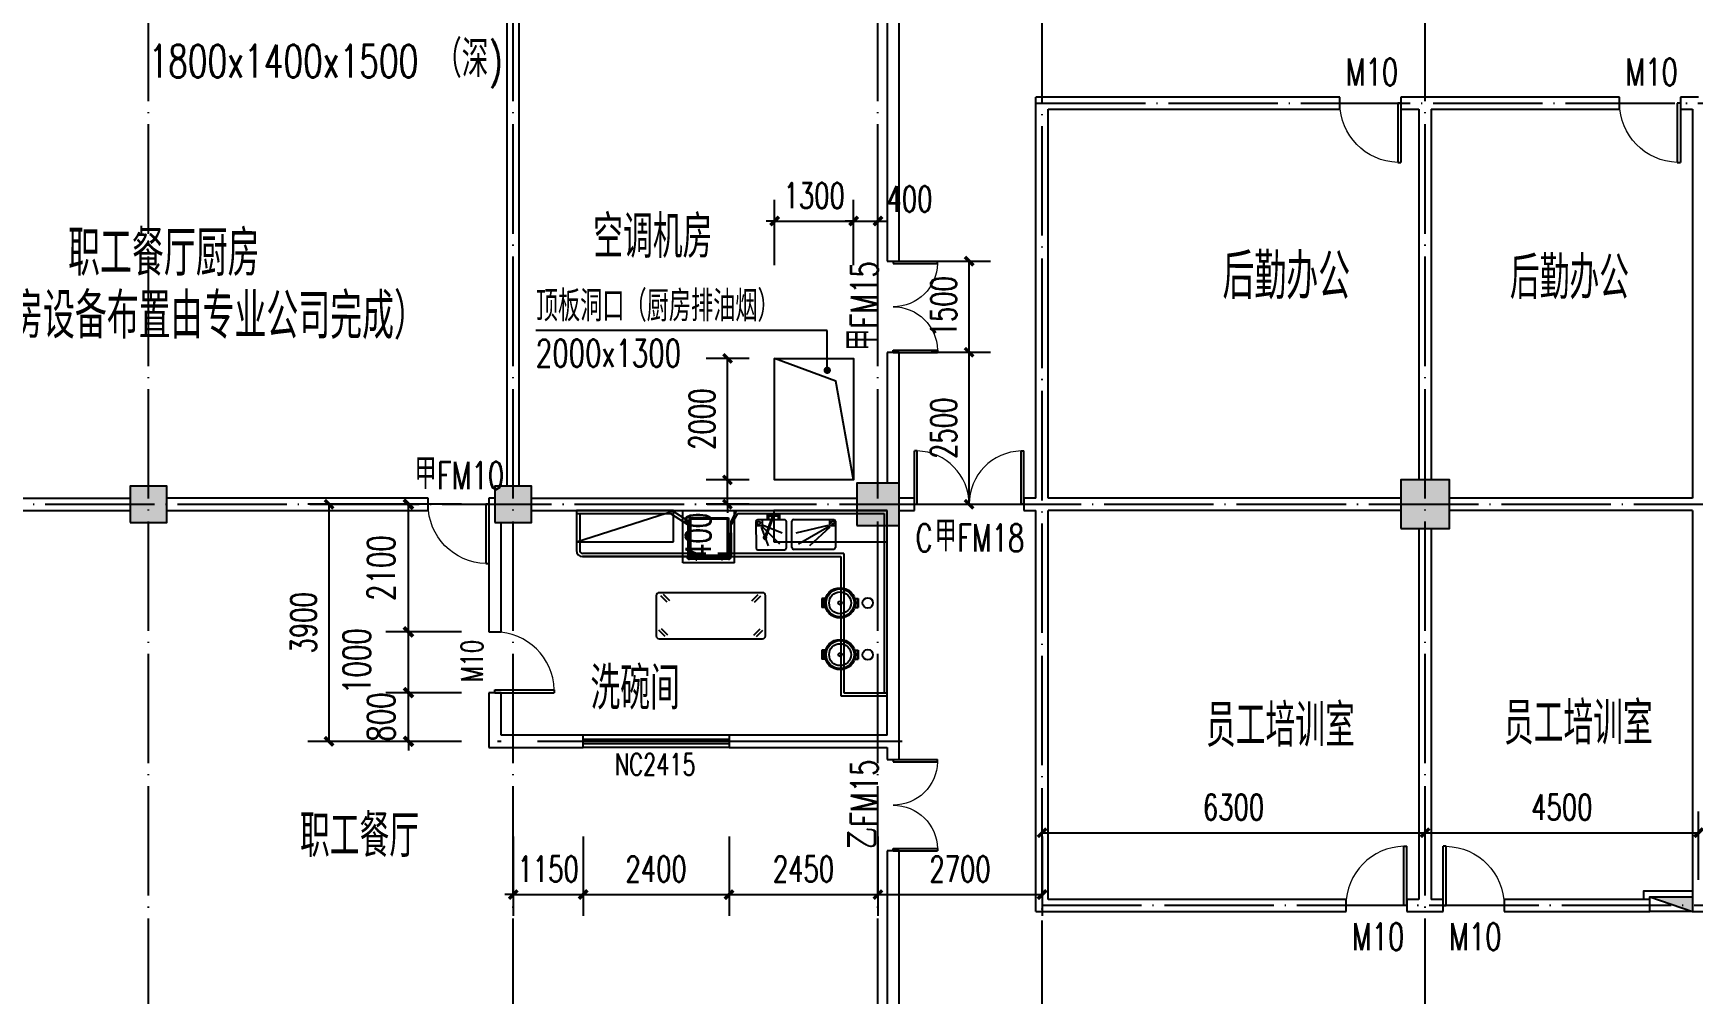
# Model space of a CAD drawing. Extents: x 246015 to 608740, y -108003 to 88400.
# Drawn here: x 356457 to 383759, y -19514 to -3711 of the extents above; entities that cross this region are included whole.
import ezdxf

# ---------------------------------------------------------------- set-up
doc = ezdxf.new("R2010")
doc.units = 0
doc.header["$LTSCALE"] = 3000
doc.header["$MEASUREMENT"] = 0
doc.header["$PDMODE"] = 1
doc.linetypes.add('DOTE', pattern=[2.42, 2, -0.2, 0.02, -0.2])
doc.layers.get('0').update_dxf_attribs({"linetype": 'CONTINUOUS'})
doc.layers.get('DEFPOINTS').update_dxf_attribs({"linetype": 'CONTINUOUS'})
for name, color, linetype in [('column', 9, 'CONTINUOUS'), ('DIM_LEAD', 3, 'CONTINUOUS'), ('dote', 1, 'DOTE'), ('LVTRY', 6, 'CONTINUOUS'), ('PUB_DIM', 3, 'CONTINUOUS'), ('PUB_HATCH', 8, 'CONTINUOUS'), ('PUB_TEXT', 7, 'CONTINUOUS'), ('WALL', 9, 'CONTINUOUS'), ('WALL-1', 31, 'CONTINUOUS'), ('WINDOW', 4, 'CONTINUOUS'), ('WINDOW_TEXT', 7, 'CONTINUOUS'), ('楼板洞口', 4, 'CONTINUOUS'), ('消火栓', 6, 'CONTINUOUS')]:
    doc.layers.add(name, color=color, linetype=linetype)
doc.styles.add('_TCH_DIM', font='SIMPLEX', dxfattribs={"bigfont": 'GBCBIG'})
doc.styles.add('_TCH_WINDOW', font='SIMPLEX', dxfattribs={"bigfont": 'GBCBIG'})
doc.styles.add('DIM_FONT', font='simplex.shx', dxfattribs={"width": 0.7, "bigfont": 'hztxt.shx'})
doc.dimstyles.new('DIMN140', dxfattribs={"dimscale": 1.4, "dimtxt": 300, "dimasz": 100, "dimexe": 250, "dimexo": 300, "dimgap": 150, "dimtad": 1, "dimdec": 0, "dimzin": 0, "dimdsep": 46, "dimtxsty": 'DIM_FONT', "dimblk": 'ARCHTICK', "dimcen": 0.09, "dimclrt": 7, "dimazin": 2, "dimtfac": 1, "dimtdec": 0, "dimtix": 1, "dimtmove": 2, "dimatfit": 3, "dimfxl": 0, "dimtolj": 1, "dimtzin": 0, "dimarcsym": 0})
doc.dimstyles.new('DIMN150', dxfattribs={"dimscale": 1.5, "dimtxt": 300, "dimasz": 100, "dimexe": 250, "dimexo": 300, "dimgap": 150, "dimtad": 1, "dimdec": 0, "dimzin": 0, "dimdsep": 46, "dimtxsty": 'DIM_FONT', "dimblk": 'ARCHTICK', "dimcen": 0.09, "dimclrt": 7, "dimazin": 2, "dimtfac": 1, "dimtdec": 0, "dimtix": 1, "dimtmove": 2, "dimatfit": 3, "dimfxl": 0, "dimtolj": 1, "dimtzin": 0, "dimarcsym": 0})

# ---------------------------------------------------------------- blocks, each defined once
blk = doc.blocks.new('XIWAN')
at = {"layer": 'LVTRY'}
for p, q in [((0, 0), (-760, 0)), ((-760, 0), (-760, -3050)), ((0, -2290), (0, 0)), ((-50, -50), (-760, -50)), ((-710, -3000), (-710, -50)), ((-50, -2340), (-50, -50)), ((-287, -752, -3600), (-287, -602, -3600)), ((-225, -602, -3600), (-287, -602, -3600)), ((-225, -752, -3600), (-287, -752, -3600)), ((-266, -752, -3600), (-266, -602, -3600)), ((252, -602, -3600), (314, -602, -3600)), ((252, -752, -3600), (314, -752, -3600)), ((293, -752, -3600), (292, -602, -3600)), ((314, -752, -3600), (314, -602, -3600)), ((1239, -986), (1239, -1646)), ((1386, -977), (1283, -1080)), ((2989, -936), (1289, -936)), ((1429, -998), (1325, -1101)), ((2849, -998), (2953, -1101)), ((2891, -977), (2995, -1080)), ((3039, -1646), (3039, -986)), ((-287, -1603, -3600), (-287, -1453, -3600)), ((-225, -1453, -3600), (-287, -1453, -3600)), ((-225, -1603, -3600), (-287, -1603, -3600)), ((-266, -1603, -3600), (-266, -1453, -3600)), ((252, -1453, -3600), (314, -1453, -3600)), ((252, -1603, -3600), (314, -1603, -3600)), ((293, -1603, -3600), (292, -1453, -3600)), ((314, -1603, -3600), (314, -1453, -3600)), ((1421, -1540), (1317, -1643)), ((1463, -1561), (1359, -1664)), ((2815, -1561), (2918, -1664)), ((2857, -1540), (2961, -1643)), ((1289, -1696), (2989, -1696)), ((-50, -2340), (2023, -2340)), ((2023, -2290), (0, -2290)), ((88, -2871), (88, -2439)), ((118, -2409), (774, -2409)), ((804, -2439), (804, -2871)), ((895, -2433), (896, -2865)), ((1365, -2403), (925, -2403)), ((1396, -2865), (1395, -2433)), ((1750, -2188), (2598, -2188)), ((1750, -2188), (1750, -3050)), ((1803, -2680), (1803, -2290)), ((1803, -2290), (1803, -2880)), ((1823, -2680), (1823, -2290)), ((1848, -2245), (1949, -2245)), ((1848, -2265), (1949, -2265)), ((1848, -2290), (2488, -2290)), ((1848, -2930), (1848, -2290)), ((1868, -2310), (2468, -2310)), ((1868, -2910), (1868, -2310)), ((1949, -2238), (1964, -2238)), ((1949, -2290), (1949, -2238)), ((1964, -2238), (1964, -2290)), ((1964, -2245), (2372, -2245)), ((1964, -2265), (2372, -2265)), ((2222, -2290), (4251, -2290)), ((2222, -2340), (4246, -2340)), ((2387, -2238), (2372, -2238)), ((2372, -2238), (2372, -2290)), ((2387, -2290), (2387, -2238)), ((2387, -2245), (2488, -2245)), ((2387, -2265), (2488, -2265)), ((4251, -2290), (2452, -2290)), ((2468, -2310), (2468, -2910)), ((2488, -2290), (2488, -2930)), ((2513, -2290), (2513, -2680)), ((2513, -2680), (2513, -2290)), ((2598, -2188), (2598, -3050)), ((4296, -3000), (4296, -2390)), ((4351, -3050), (4351, -2390)), ((1103, -2530), (-760, -2530)), ((509, -2471), (175, -2778)), ((695, -2500), (191, -2791)), ((734, -2680), (203, -2807)), ((965, -2674), (1280, -2801)), ((1004, -2493), (1292, -2784)), ((1101, -2971), (1239, -2596)), ((1103, -3050), (1103, -2530)), ((1120, -2978), (1257, -2603)), ((1191, -2465), (1308, -2772)), ((1823, -2680), (1803, -2680)), ((1823, -2510), (1848, -2510)), ((1823, -2540), (1848, -2540)), ((2488, -2510), (2513, -2510)), ((2488, -2540), (2513, -2540)), ((2513, -2680), (2488, -2680)), ((2513, -2680), (2513, -2876)), ((4351, -2530), (2739, -3050)), ((4351, -2530), (2753, -2530)), ((2753, -2530), (2753, -3050)), ((4351, -3050), (4351, -2530)), ((1701, -3000), (-710, -3000)), ((188, -2801), (88, -2801)), ((774, -2901), (118, -2901)), ((188, -2901), (188, -2801)), ((926, -2895), (1366, -2895)), ((1010, -2995), (1010, -2915)), ((1030, -2915), (1010, -2915)), ((1030, -2995), (1010, -2995)), ((1030, -2995), (1030, -2915)), ((1036, -2970), (1030, -2970)), ((1035, -2975), (1030, -2975)), ((1036, -2980), (1030, -2980)), ((1050, -2990), (1050, -2960)), ((1170, -2960), (1050, -2960)), ((1170, -2990), (1050, -2990)), ((1170, -2990), (1170, -2960)), ((1190, -2970), (1184, -2970)), ((1190, -2980), (1184, -2980)), ((1190, -2975), (1185, -2975)), ((1190, -2995), (1190, -2915)), ((1210, -2915), (1190, -2915)), ((1210, -2995), (1190, -2995)), ((1210, -2995), (1210, -2915)), ((1296, -2895), (1296, -2795)), ((1296, -2795), (1396, -2795)), ((1701, -3000), (1803, -2819)), ((1717, -3050), (1803, -2880)), ((2488, -2930), (1848, -2930)), ((2468, -2910), (1868, -2910)), ((2803, -3001), (2513, -2814)), ((2786, -3051), (2513, -2876)), ((4351, -3000), (2802, -3000)), ((1717, -3050), (-760, -3050)), ((-760, -3050), (1103, -3050)), ((2753, -3050), (4351, -3050)), ((4351, -3050), (2786, -3050))]:
    blk.add_line(p, q, dxfattribs=at)
for centre, radius in [((13, -677, -3600), 250), ((13, -677, -3600), 230), ((13, -677, -3600), 180), ((-442, -676, -1800), 85), ((13, -677, -3600), 30), ((13, -1528, -3600), 250), ((13, -1528, -3600), 230), ((13, -1528, -3600), 180), ((-442, -1527, -1800), 85), ((13, -1528, -3600), 30), ((131, -2849), 25), ((1352, -2843), 25)]:
    blk.add_circle(centre, radius, dxfattribs=at)
for centre, radius, start, end in [((1289, -986), 50, 90, 180), ((2989, -986), 50, 0, 90), ((1289, -1646), 50, 180, 270), ((2989, -1646), 50, 270, 0), ((118, -2439), 30, 89.973, 179.973), ((774, -2439), 30, 359.973, 89.973), ((925, -2433), 30, 90.027, 180.027), ((1365, -2433), 30, 0.027, 90.027), ((1852, -2294), 49.1, 94.5736, 175.4264), ((1852, -2294), 29.6, 98.3326, 171.6674), ((2484, -2295), 50.3, 5.8804, 85.6997), ((2484, -2294), 29.6, 8.3326, 81.6674), ((4246, -2390), 50, 0, 90), ((4251, -2390), 100, 0, 90), ((1248, -2600), 24.2, 274.285, 225.4357), ((1248, -2600), 14.2, 294.6915, 205.0292), ((118, -2870), 30, 179.973, 269.973), ((774, -2871), 30, 269.973, 359.973), ((926, -2865), 30, 180.027, 270.027), ((1050, -2975), 15, 90.027, 270.027), ((1110, -2975), 10.7, 139.6936, 0.027), ((1170, -2975), 15, 270.027, 90.027), ((1366, -2865), 30, 270.027, 0.027), ((2754, -3000), 0.5, 235.7843, 270), ((2739, -3050), 0.5, 235.7843, 270)]:
    blk.add_arc(centre, radius, start, end, dxfattribs=at)
blk = doc.blocks.new('_ARCHTICK')
at = {"color": 0, "linetype": 'ByBlock', "const_width": 0.4}
blk.add_lwpolyline([(-0.5, -0.5), (0.5, 0.5)], dxfattribs=at)
blk = doc.blocks.new('*D286')
at = {"layer": 'DEFPOINTS', "color": 0}
for p in [(361324, -11461), (363504, -11461), (363504, -15361)]:
    blk.add_point(p, dxfattribs=at)
at = {"layer": 'PUB_DIM', "color": 0, "lineweight": -2}
for p, q in [((363084, -11461), (360974, -11461)), ((361324, -15361), (361324, -11461)), ((363084, -15361), (360974, -15361))]:
    blk.add_line(p, q, dxfattribs=at)
at = {"layer": 'PUB_DIM', "color": 0, "lineweight": -2, "xscale": 140, "yscale": 140, "zscale": 140}
for p, rotation in [((361324, -11461), 90), ((361324, -15361), 270)]:
    blk.add_blockref('_ARCHTICK', p, dxfattribs=dict(at, rotation=rotation))
at = {"layer": 'PUB_DIM', "color": 7, "insert": (360904, -13411), "char_height": 420, "attachment_point": 5, "rotation": 90, "style": 'DIM_FONT'}
blk.add_mtext('\\A1;3900', dxfattribs=at)
blk = doc.blocks.new('*D408')
at = {"layer": 'DEFPOINTS', "color": 0}
for p in [(369954, -6802), (368654, -7946), (369954, -7946)]:
    blk.add_point(p, dxfattribs=at)
at = {"layer": 'PUB_DIM', "color": 0, "lineweight": -2}
for p, q in [((368654, -7526), (368654, -6452)), ((369954, -7526), (369954, -6452)), ((368654, -6802), (368514, -6802)), ((368654, -6802), (369954, -6802)), ((369954, -6802), (370094, -6802))]:
    blk.add_line(p, q, dxfattribs=at)
at = {"layer": 'PUB_DIM', "color": 0, "lineweight": -2, "xscale": 140, "yscale": 140, "zscale": 140}
blk.add_blockref('_ARCHTICK', (368654, -6802), dxfattribs=at)
at = {"layer": 'PUB_DIM', "color": 0, "lineweight": -2, "xscale": 140, "yscale": 140, "zscale": 140, "rotation": 180}
blk.add_blockref('_ARCHTICK', (369954, -6802), dxfattribs=at)
at = {"layer": 'PUB_DIM', "color": 7, "insert": (369304, -6382), "char_height": 420, "attachment_point": 5, "style": 'DIM_FONT'}
blk.add_mtext('\\A1;1300', dxfattribs=at)
blk = doc.blocks.new('*D409')
at = {"layer": 'DEFPOINTS', "color": 0}
for p in [(370354, -6802), (369954, -7946), (370354, -7946)]:
    blk.add_point(p, dxfattribs=at)
at = {"layer": 'PUB_DIM', "color": 0, "lineweight": -2}
for p, q in [((369954, -7526), (369954, -6452)), ((370354, -7526), (370354, -6452)), ((369954, -6802), (369814, -6802)), ((369954, -6802), (370354, -6802)), ((370354, -6802), (370494, -6802))]:
    blk.add_line(p, q, dxfattribs=at)
at = {"layer": 'PUB_DIM', "color": 0, "lineweight": -2, "xscale": 140, "yscale": 140, "zscale": 140}
blk.add_blockref('_ARCHTICK', (369954, -6802), dxfattribs=at)
at = {"layer": 'PUB_DIM', "color": 0, "lineweight": -2, "xscale": 140, "yscale": 140, "zscale": 140, "rotation": 180}
blk.add_blockref('_ARCHTICK', (370354, -6802), dxfattribs=at)
at = {"layer": 'PUB_DIM', "color": 7, "insert": (370872, -6438), "char_height": 420, "attachment_point": 5, "style": 'DIM_FONT'}
blk.add_mtext('\\A1;400', dxfattribs=at)
blk = doc.blocks.new('*D410')
at = {"layer": 'DEFPOINTS', "color": 0}
for p in [(367879, -9061), (368654, -9061), (368654, -11061)]:
    blk.add_point(p, dxfattribs=at)
at = {"layer": 'PUB_DIM', "color": 0, "lineweight": -2}
for p, q in [((368234, -9061), (367529, -9061)), ((367879, -11061), (367879, -9061)), ((368234, -11061), (367529, -11061))]:
    blk.add_line(p, q, dxfattribs=at)
at = {"layer": 'PUB_DIM', "color": 0, "lineweight": -2, "xscale": 140, "yscale": 140, "zscale": 140}
for p, rotation in [((367879, -9061), 90), ((367879, -11061), 270)]:
    blk.add_blockref('_ARCHTICK', p, dxfattribs=dict(at, rotation=rotation))
at = {"layer": 'PUB_DIM', "color": 7, "insert": (367459, -10061), "char_height": 420, "attachment_point": 5, "rotation": 90, "style": 'DIM_FONT'}
blk.add_mtext('\\A1;2000', dxfattribs=at)
blk = doc.blocks.new('*D411')
at = {"layer": 'DEFPOINTS', "color": 0}
for p in [(367879, -11061), (368654, -11061), (368654, -11461)]:
    blk.add_point(p, dxfattribs=at)
at = {"layer": 'PUB_DIM', "color": 0, "lineweight": -2}
for p, q in [((368234, -11061), (367529, -11061)), ((367879, -11061), (367879, -10921)), ((367879, -11461), (367879, -11061)), ((368234, -11461), (367529, -11461)), ((367879, -11461), (367879, -11601))]:
    blk.add_line(p, q, dxfattribs=at)
at = {"layer": 'PUB_DIM', "color": 0, "lineweight": -2, "xscale": 140, "yscale": 140, "zscale": 140}
for p, rotation in [((367879, -11061), 270), ((367879, -11461), 90)]:
    blk.add_blockref('_ARCHTICK', p, dxfattribs=dict(at, rotation=rotation))
at = {"layer": 'PUB_DIM', "color": 7, "insert": (367396, -11979), "char_height": 420, "attachment_point": 5, "rotation": 90, "style": 'DIM_FONT'}
blk.add_mtext('\\A1;400', dxfattribs=at)
blk = doc.blocks.new('*D412')
at = {"layer": 'DEFPOINTS', "color": 0}
for p in [(370809, -7461), (371854, -7461), (370809, -8961)]:
    blk.add_point(p, dxfattribs=at)
at = {"layer": 'PUB_DIM', "color": 0, "lineweight": -2}
for p, q in [((371229, -7461), (372204, -7461)), ((371854, -8961), (371854, -7461)), ((371229, -8961), (372204, -8961))]:
    blk.add_line(p, q, dxfattribs=at)
at = {"layer": 'PUB_DIM', "color": 0, "lineweight": -2, "xscale": 140, "yscale": 140, "zscale": 140}
for p, rotation in [((371854, -7461), 90), ((371854, -8961), 270)]:
    blk.add_blockref('_ARCHTICK', p, dxfattribs=dict(at, rotation=rotation))
at = {"layer": 'PUB_DIM', "color": 7, "insert": (371434, -8211), "char_height": 420, "attachment_point": 5, "rotation": 90, "style": 'DIM_FONT'}
blk.add_mtext('\\A1;1500', dxfattribs=at)
blk = doc.blocks.new('*D413')
at = {"layer": 'DEFPOINTS', "color": 0}
for p in [(370809, -8961), (371854, -8961), (370809, -11461)]:
    blk.add_point(p, dxfattribs=at)
at = {"layer": 'PUB_DIM', "color": 0, "lineweight": -2}
for p, q in [((371229, -8961), (372204, -8961)), ((371854, -11461), (371854, -8961)), ((371229, -11461), (372204, -11461))]:
    blk.add_line(p, q, dxfattribs=at)
at = {"layer": 'PUB_DIM', "color": 0, "lineweight": -2, "xscale": 140, "yscale": 140, "zscale": 140}
for p, rotation in [((371854, -8961), 90), ((371854, -11461), 270)]:
    blk.add_blockref('_ARCHTICK', p, dxfattribs=dict(at, rotation=rotation))
at = {"layer": 'PUB_DIM', "color": 7, "insert": (371434, -10211), "char_height": 420, "attachment_point": 5, "rotation": 90, "style": 'DIM_FONT'}
blk.add_mtext('\\A1;2500', dxfattribs=at)
blk = doc.blocks.new('*D556')
at = {"layer": 'DEFPOINTS', "color": 0}
for p in [(379354, -16864), (373054, -18061), (379354, -18061)]:
    blk.add_point(p, dxfattribs=at)
at = {"layer": 'PUB_DIM', "color": 0, "lineweight": -2}
for p, q in [((373054, -17641), (373054, -16514)), ((379354, -17641), (379354, -16514)), ((373054, -16864), (379354, -16864))]:
    blk.add_line(p, q, dxfattribs=at)
at = {"layer": 'PUB_DIM', "color": 0, "lineweight": -2, "xscale": 140, "yscale": 140, "zscale": 140, "rotation": 180}
blk.add_blockref('_ARCHTICK', (373054, -16864), dxfattribs=at)
at = {"layer": 'PUB_DIM', "color": 0, "lineweight": -2, "xscale": 140, "yscale": 140, "zscale": 140}
blk.add_blockref('_ARCHTICK', (379354, -16864), dxfattribs=at)
at = {"layer": 'PUB_DIM', "color": 7, "insert": (376204, -16444), "char_height": 420, "attachment_point": 5, "style": 'DIM_FONT'}
blk.add_mtext('\\A1;6300', dxfattribs=at)
blk = doc.blocks.new('*D557')
at = {"layer": 'DEFPOINTS', "color": 0}
for p in [(383854, -16864), (379354, -18061), (383854, -18061)]:
    blk.add_point(p, dxfattribs=at)
at = {"layer": 'PUB_DIM', "color": 0, "lineweight": -2}
for p, q in [((379354, -17641), (379354, -16514)), ((383854, -17641), (383854, -16514)), ((379354, -16864), (383854, -16864))]:
    blk.add_line(p, q, dxfattribs=at)
at = {"layer": 'PUB_DIM', "color": 0, "lineweight": -2, "xscale": 140, "yscale": 140, "zscale": 140, "rotation": 180}
blk.add_blockref('_ARCHTICK', (379354, -16864), dxfattribs=at)
at = {"layer": 'PUB_DIM', "color": 0, "lineweight": -2, "xscale": 140, "yscale": 140, "zscale": 140}
blk.add_blockref('_ARCHTICK', (383854, -16864), dxfattribs=at)
at = {"layer": 'PUB_DIM', "color": 7, "insert": (381604, -16444), "char_height": 420, "attachment_point": 5, "style": 'DIM_FONT'}
blk.add_mtext('\\A1;4500', dxfattribs=at)
blk = doc.blocks.new('*D561')
at = {"layer": 'DEFPOINTS', "color": 0}
for p in [(364354, -16507), (365504, -16507), (365504, -17882)]:
    blk.add_point(p, dxfattribs=at)
at = {"layer": 'PUB_DIM', "color": 0, "lineweight": -2}
for p, q in [((364354, -16927), (364354, -18232)), ((365504, -16927), (365504, -18232)), ((364354, -17882), (364214, -17882)), ((364354, -17882), (365504, -17882)), ((365504, -17882), (365644, -17882))]:
    blk.add_line(p, q, dxfattribs=at)
at = {"layer": 'PUB_DIM', "color": 0, "lineweight": -2, "xscale": 140, "yscale": 140, "zscale": 140}
blk.add_blockref('_ARCHTICK', (364354, -17882), dxfattribs=at)
at = {"layer": 'PUB_DIM', "color": 0, "lineweight": -2, "xscale": 140, "yscale": 140, "zscale": 140, "rotation": 180}
blk.add_blockref('_ARCHTICK', (365504, -17882), dxfattribs=at)
at = {"layer": 'PUB_DIM', "color": 7, "insert": (364929, -17462), "char_height": 420, "attachment_point": 5, "style": 'DIM_FONT'}
blk.add_mtext('\\A1;1150', dxfattribs=at)
blk = doc.blocks.new('*D562')
at = {"layer": 'DEFPOINTS', "color": 0}
for p in [(365504, -16507), (367904, -16507), (367904, -17882)]:
    blk.add_point(p, dxfattribs=at)
at = {"layer": 'PUB_DIM', "color": 0, "lineweight": -2}
for p, q in [((365504, -16927), (365504, -18232)), ((367904, -16927), (367904, -18232)), ((365504, -17882), (367904, -17882))]:
    blk.add_line(p, q, dxfattribs=at)
at = {"layer": 'PUB_DIM', "color": 0, "lineweight": -2, "xscale": 140, "yscale": 140, "zscale": 140, "rotation": 180}
blk.add_blockref('_ARCHTICK', (365504, -17882), dxfattribs=at)
at = {"layer": 'PUB_DIM', "color": 0, "lineweight": -2, "xscale": 140, "yscale": 140, "zscale": 140}
blk.add_blockref('_ARCHTICK', (367904, -17882), dxfattribs=at)
at = {"layer": 'PUB_DIM', "color": 7, "insert": (366704, -17462), "char_height": 420, "attachment_point": 5, "style": 'DIM_FONT'}
blk.add_mtext('\\A1;2400', dxfattribs=at)
blk = doc.blocks.new('*D563')
at = {"layer": 'DEFPOINTS', "color": 0}
for p in [(367904, -16507), (370354, -16507), (370354, -17882)]:
    blk.add_point(p, dxfattribs=at)
at = {"layer": 'PUB_DIM', "color": 0, "lineweight": -2}
for p, q in [((367904, -16927), (367904, -18232)), ((370354, -16927), (370354, -18232)), ((367904, -17882), (370354, -17882))]:
    blk.add_line(p, q, dxfattribs=at)
at = {"layer": 'PUB_DIM', "color": 0, "lineweight": -2, "xscale": 140, "yscale": 140, "zscale": 140, "rotation": 180}
blk.add_blockref('_ARCHTICK', (367904, -17882), dxfattribs=at)
at = {"layer": 'PUB_DIM', "color": 0, "lineweight": -2, "xscale": 140, "yscale": 140, "zscale": 140}
blk.add_blockref('_ARCHTICK', (370354, -17882), dxfattribs=at)
at = {"layer": 'PUB_DIM', "color": 7, "insert": (369129, -17462), "char_height": 420, "attachment_point": 5, "style": 'DIM_FONT'}
blk.add_mtext('\\A1;2450', dxfattribs=at)
blk = doc.blocks.new('*D564')
at = {"layer": 'DEFPOINTS', "color": 0}
for p in [(370354, -16507), (373054, -16507), (373054, -17882)]:
    blk.add_point(p, dxfattribs=at)
at = {"layer": 'PUB_DIM', "color": 0, "lineweight": -2}
for p, q in [((370354, -16927), (370354, -18232)), ((373054, -16927), (373054, -18232)), ((370354, -17882), (373054, -17882))]:
    blk.add_line(p, q, dxfattribs=at)
at = {"layer": 'PUB_DIM', "color": 0, "lineweight": -2, "xscale": 140, "yscale": 140, "zscale": 140, "rotation": 180}
blk.add_blockref('_ARCHTICK', (370354, -17882), dxfattribs=at)
at = {"layer": 'PUB_DIM', "color": 0, "lineweight": -2, "xscale": 140, "yscale": 140, "zscale": 140}
blk.add_blockref('_ARCHTICK', (373054, -17882), dxfattribs=at)
at = {"layer": 'PUB_DIM', "color": 7, "insert": (371704, -17462), "char_height": 420, "attachment_point": 5, "style": 'DIM_FONT'}
blk.add_mtext('\\A1;2700', dxfattribs=at)
blk = doc.blocks.new('*D855')
at = {"layer": 'DEFPOINTS', "color": 0}
for p in [(362631, -14561), (363954, -14561), (363954, -15361)]:
    blk.add_point(p, dxfattribs=at)
at = {"layer": 'PUB_DIM', "color": 0, "lineweight": -2}
for p, q in [((362631, -14561), (362631, -14411)), ((363504, -14561), (362256, -14561)), ((362631, -15361), (362631, -14561)), ((363504, -15361), (362256, -15361)), ((362631, -15361), (362631, -15511))]:
    blk.add_line(p, q, dxfattribs=at)
at = {"layer": 'PUB_DIM', "color": 0, "lineweight": -2, "xscale": 150, "yscale": 150, "zscale": 150}
for p, rotation in [((362631, -14561), 270), ((362631, -15361), 90)]:
    blk.add_blockref('_ARCHTICK', p, dxfattribs=dict(at, rotation=rotation))
at = {"layer": 'PUB_DIM', "color": 7, "insert": (362181, -14961), "char_height": 450, "attachment_point": 5, "rotation": 90, "style": 'DIM_FONT'}
blk.add_mtext('\\A1;800', dxfattribs=at)
blk = doc.blocks.new('*D856')
at = {"layer": 'DEFPOINTS', "color": 0}
for p in [(362631, -13561), (363954, -13561), (363954, -14561)]:
    blk.add_point(p, dxfattribs=at)
at = {"layer": 'PUB_DIM', "color": 0, "lineweight": -2}
for p, q in [((363504, -13561), (362256, -13561)), ((362631, -14561), (362631, -13561)), ((363504, -14561), (362256, -14561))]:
    blk.add_line(p, q, dxfattribs=at)
at = {"layer": 'PUB_DIM', "color": 0, "lineweight": -2, "xscale": 150, "yscale": 150, "zscale": 150}
for p, rotation in [((362631, -13561), 90), ((362631, -14561), 270)]:
    blk.add_blockref('_ARCHTICK', p, dxfattribs=dict(at, rotation=rotation))
at = {"layer": 'PUB_DIM', "color": 7, "insert": (361779, -14041), "char_height": 450, "attachment_point": 5, "rotation": 90, "style": 'DIM_FONT'}
blk.add_mtext('\\A1;1000', dxfattribs=at)
blk = doc.blocks.new('*D857')
at = {"layer": 'DEFPOINTS', "color": 0}
for p in [(362631, -11461), (363954, -11461), (363954, -13561)]:
    blk.add_point(p, dxfattribs=at)
at = {"layer": 'PUB_DIM', "color": 0, "lineweight": -2}
for p, q in [((363504, -11461), (362256, -11461)), ((362631, -13561), (362631, -11461)), ((363504, -13561), (362256, -13561))]:
    blk.add_line(p, q, dxfattribs=at)
at = {"layer": 'PUB_DIM', "color": 0, "lineweight": -2, "xscale": 150, "yscale": 150, "zscale": 150}
for p, rotation in [((362631, -11461), 90), ((362631, -13561), 270)]:
    blk.add_blockref('_ARCHTICK', p, dxfattribs=dict(at, rotation=rotation))
at = {"layer": 'PUB_DIM', "color": 7, "insert": (362181, -12511), "char_height": 450, "attachment_point": 5, "rotation": 90, "style": 'DIM_FONT'}
blk.add_mtext('\\A1;2100', dxfattribs=at)
blk = doc.blocks.new('_FZH')
blk.add_lwpolyline([(-0.5, -0.5), (0.5, -0.5), (0.5, 0.5), (-0.5, 0.5)], close=True)
at = {"layer": 'PUB_HATCH'}
blk.add_solid([(-0.5, -0.5), (0.5, -0.5), (-0.5, 0.5), (0.5, 0.5)], dxfattribs=at)
blk = doc.blocks.new('$DorLib2D$00000001')
for p, q in [((0.45, 0.975), (0.5, 0.975)), ((0.45, 0), (0.45, 0.975)), ((0.5, 0), (0.5, 0.975)), ((0.5, 0), (0.45, 0))]:
    blk.add_line(p, q)
at = {"lineweight": 13}
blk.add_arc((0.475, 0), 0.975, 91.4693, 180, dxfattribs=at)
blk = doc.blocks.new('$DorLib2D$00000002')
for p, q in [((-0.5, 0), (-0.5, 0.4875)), ((-0.475, 0.4875), (-0.5, 0.4875)), ((-0.475, 0), (-0.475, 0.4875)), ((0.475, 0), (0.475, 0.4875)), ((0.475, 0.4875), (0.5, 0.4875)), ((0.5, 0), (0.5, 0.4875)), ((-0.5, 0), (-0.475, 0)), ((0.5, 0), (0.475, 0))]:
    blk.add_line(p, q)
at = {"lineweight": 13}
for centre, start, end in [((-0.4875, 0), 0, 88.53072), ((0.4875, 0), 91.46928, 180)]:
    blk.add_arc(centre, 0.4875, start, end, dxfattribs=at)
blk = doc.blocks.new('$TCHSYS$WIN2D')
for p, q in [((-0.5, 0.5), (0.5, 0.5)), ((0.5, 0.167), (-0.5, 0.167)), ((0.5, -0.167), (-0.5, -0.167)), ((-0.5, -0.5), (0.5, -0.5))]:
    blk.add_line(p, q)
blk = doc.blocks.new('$TwtSys$00000434')
for p, q in [((-0.5, 0.5), (-0.5, -0.5)), ((-0.5, -0.5), (0.5, 0.5)), ((0.5, 0.5), (-0.5, 0.5)), ((0.5, -0.5), (0.5, 0.5)), ((-0.5, -0.5), (0.5, -0.5))]:
    blk.add_line(p, q)
blk.add_solid([(0.5, -0.5), (0.5, 0.5), (-0.5, -0.5)])

msp = doc.modelspace()

# ---------------------------------------------------------------- linework, layer by layer
at = {"layer": 'DIM_LEAD'}
for p, q in [((369519.9, -8602.9), (364726, -8602.9)), ((369519.9, -9256.9), (369519.9, -8602.9))]:
    msp.add_line(p, q, dxfattribs=at)
at = {"layer": 'DIM_LEAD', "const_width": 60}
msp.add_lwpolyline([(369519.9, -9286.9, 1), (369519.9, -9226.9, 1)], format="xyb", close=True, dxfattribs=at)
at = {"layer": 'dote', "ltscale": 0.3}
for p, q in [((358353.9, -81061.4), (358353.9, 53538.6)), ((364353.9, -81061.4), (364353.9, 53538.6)), ((370353.9, -81061.4), (370353.9, 53538.6)), ((379353.9, -81061.4), (379353.9, 53538.6)), ((373053.9, -35355.3), (373053.9, 13038.6)), ((372953.9, -4861.4), (457453.9, -4861.4)), ((295667.9, -11461.4), (554353.9, -11461.4)), ((457453.9, -18061.4), (373053.9, -18061.4))]:
    msp.add_line(p, q, dxfattribs=at)
at = {"layer": 'dote'}
msp.add_line((370753.9, -15361.4), (363953.9, -15361.4), dxfattribs=at)
at = {"layer": 'WALL'}
for p, q in [((364253.9, -11161.4), (364253.9, -2761.4)), ((364453.9, -11161.4), (364453.9, -2761.4)), ((370503.9, -2811.4), (370503.9, -7461.4)), ((370703.9, -7461.4), (370703.9, -2811.4)), ((372953.9, -11361.4), (372953.9, -4761.4)), ((377953.9, -4761.4), (372953.9, -4761.4)), ((377953.9, -4961.4), (377953.9, -4761.4)), ((379353.9, -4761.4), (378953.9, -4761.4)), ((378953.9, -4761.4), (378953.9, -4961.4)), ((382553.9, -4761.4), (379353.9, -4761.4)), ((382553.9, -4961.4), (382553.9, -4761.4)), ((383853.9, -4761.4), (383553.9, -4761.4)), ((383553.9, -4761.4), (383553.9, -4961.4)), ((373153.9, -11361.4), (373153.9, -4961.4)), ((373153.9, -4961.4), (377953.9, -4961.4)), ((378953.9, -4961.4), (379253.9, -4961.4)), ((379253.9, -4961.4), (379253.9, -11061.4)), ((379453.9, -4961.4), (379453.9, -11061.4)), ((379453.9, -4961.4), (382553.9, -4961.4)), ((383553.9, -4961.4), (383753.9, -4961.4)), ((383753.9, -4961.4), (383753.9, -11361.4)), ((370503.9, -7461.4), (370703.9, -7461.4)), ((370703.9, -8961.4), (370503.9, -8961.4)), ((370503.9, -8961.4), (370503.9, -11111.4)), ((370703.9, -11111.4), (370703.9, -8961.4)), ((352853.9, -11361.4), (358053.9, -11361.4)), ((362953.9, -11361.4), (358653.9, -11361.4)), ((362953.9, -11561.4), (362953.9, -11361.4)), ((364053.9, -11361.4), (363953.9, -11361.4)), ((363953.9, -11361.4), (363953.9, -11561.4)), ((364653.9, -11361.4), (370003.9, -11361.4)), ((370953.9, -11361.4), (370703.9, -11361.4)), ((370953.9, -11561.4), (370953.9, -11361.4)), ((372953.9, -11361.4), (372753.9, -11361.4)), ((372753.9, -11361.4), (372753.9, -11561.4)), ((378953.9, -11361.4), (373153.9, -11361.4)), ((383753.9, -11361.4), (379753.9, -11361.4)), ((352853.9, -11561.4), (358053.9, -11561.4)), ((358653.9, -11561.4), (362953.9, -11561.4)), ((363953.9, -11561.4), (363953.9, -13561.4)), ((364653.9, -11561.4), (370003.9, -11561.4)), ((370703.9, -11561.4), (370953.9, -11561.4)), ((372753.9, -11561.4), (372953.9, -11561.4)), ((372953.9, -18161.4), (372953.9, -11561.4)), ((378953.9, -11561.4), (373153.9, -11561.4)), ((373153.9, -17961.4), (373153.9, -11561.4)), ((383753.9, -11561.4), (379753.9, -11561.4)), ((383753.9, -11561.4), (383753.9, -18161.4)), ((364153.9, -13561.4), (364153.9, -11761.4)), ((370503.9, -15261.4), (370503.9, -11811.4)), ((370703.9, -15361.4), (370703.9, -11811.4)), ((379253.9, -11861.4), (379253.9, -17961.4)), ((379453.9, -11861.4), (379453.9, -17961.4)), ((363953.9, -13561.4), (364153.9, -13561.4)), ((364153.9, -14561.4), (363953.9, -14561.4)), ((363953.9, -14561.4), (363953.9, -15461.4)), ((364153.9, -15261.4), (364153.9, -14561.4)), ((365503.9, -15261.4), (364153.9, -15261.4)), ((365503.9, -15461.4), (365503.9, -15261.4)), ((370503.9, -15261.4), (367903.9, -15261.4)), ((367903.9, -15261.4), (367903.9, -15461.4)), ((363953.9, -15461.4), (365503.9, -15461.4)), ((367903.9, -15461.4), (370503.9, -15461.4)), ((370503.9, -15461.4), (370503.9, -15661.4)), ((370703.9, -15661.4), (370703.9, -15361.4)), ((370503.9, -15661.4), (370703.9, -15661.4)), ((370703.9, -17161.4), (370503.9, -17161.4)), ((370503.9, -17161.4), (370503.9, -20111.4)), ((370703.9, -20111.4), (370703.9, -17161.4)), ((378053.9, -17961.4), (373153.9, -17961.4)), ((378053.9, -18161.4), (378053.9, -17961.4)), ((379253.9, -17961.4), (379053.9, -17961.4)), ((379053.9, -17961.4), (379053.9, -18161.4)), ((379653.9, -17961.4), (379453.9, -17961.4)), ((379653.9, -18161.4), (379653.9, -17961.4)), ((383053.9, -17961.4), (380653.9, -17961.4)), ((380653.9, -17961.4), (380653.9, -18161.4)), ((383053.9, -18161.4), (383053.9, -17961.4)), ((372953.9, -18161.4), (378053.9, -18161.4)), ((379053.9, -18161.4), (379353.9, -18161.4)), ((379353.9, -18161.4), (379653.9, -18161.4)), ((380653.9, -18161.4), (383053.9, -18161.4)), ((383753.9, -18161.4), (387053.9, -18161.4))]:
    msp.add_line(p, q, dxfattribs=at)
at = {"layer": 'WALL-1'}
for points in [[(382953.9, -17961.4), (382953.9, -17821.4), (383753.9, -17821.4)], [(383053.9, -17961.4), (383053.9, -17921.4), (383753.9, -17921.4)]]:
    msp.add_lwpolyline(points, dxfattribs=at)
at = {"layer": '楼板洞口'}
for points in [[(369953.9, -11061.4), (368653.9, -11061.4), (368653.9, -9061.4), (369953.9, -9061.4), (369953.9, -11061.4)], [(368653.9, -9061.4), (369953.9, -9061.4), (369953.9, -11061.4), (369658.8, -9437.6), (368653.9, -9061.4)]]:
    msp.add_lwpolyline(points, dxfattribs=at)

# ---------------------------------------------------------------- block references
at = {"layer": 'column'}
for p, xscale, yscale, zscale in [((358353.9, -11461.4), 600, 600, 600), ((364353.9, -11461.4), 600, 600, 600), ((370353.9, -11461.4), 699.9999999793945, 700, 700), ((379353.9, -11461.4), 800, 800, 800)]:
    msp.add_blockref('_FZH', p, dxfattribs=dict(at, xscale=xscale, yscale=yscale, zscale=zscale))
at = {"layer": 'dote', "rotation": 180}
msp.add_blockref('XIWAN', (369743.7, -14611.4), dxfattribs=at)
at = {"layer": 'WINDOW'}
ref = msp.add_blockref('$DorLib2D$00000001', (378453.9, -4861.4), dxfattribs=dict(at, xscale=-1000, yscale=1000, zscale=-1000, rotation=179.9999999986701))
ref.add_attrib('A', 'M10', (378048.9, -4572), dxfattribs={"layer": 'WINDOW_TEXT', "height": 446.25, "rotation": 360, "style": '_TCH_WINDOW', "width": 0.705882})
ref = msp.add_blockref('$DorLib2D$00000001', (383053.9, -4861.4), dxfattribs=dict(at, xscale=-1000, yscale=1000, zscale=-1000, rotation=179.9999999986701))
ref.add_attrib('A', 'M10', (382648.9, -4572), dxfattribs={"layer": 'WINDOW_TEXT', "height": 446.25, "rotation": 360, "style": '_TCH_WINDOW', "width": 0.705882})
for name, p, xscale, yscale, zscale, rotation in [('$DorLib2D$00000002', (370603.9, -8211.4), 1500, -1500, 1500, 89.99999999999689), ('$DorLib2D$00000001', (363453.9, -11461.4), 1000, -1000, 1000, 6.798096593083258e-11), ('$DorLib2D$00000002', (370603.9, -16411.4), 1500, -1500, 1500, 90.00000000045995)]:
    msp.add_blockref(name, p, dxfattribs=dict(at, xscale=xscale, yscale=yscale, zscale=zscale, rotation=rotation))
at = {"layer": 'WINDOW', "xscale": 1800, "yscale": 1800, "zscale": 1800}
msp.add_blockref('$DorLib2D$00000002', (371853.9, -11461.4), dxfattribs=at)
at = {"layer": 'WINDOW'}
ref = msp.add_blockref('$DorLib2D$00000001', (364053.9, -14061.4), dxfattribs=dict(at, xscale=1000, yscale=1000, zscale=1000, rotation=270.0000001302834))
ref.add_attrib('A', 'M10', (363852.4, -14385.4), dxfattribs={"layer": 'WINDOW_TEXT', "height": 357, "rotation": 90, "style": '_TCH_WINDOW', "width": 0.705882})
ref = msp.add_blockref('$TCHSYS$WIN2D', (366703.9, -15361.4), dxfattribs=dict(at, xscale=2400, yscale=-200, zscale=2400, rotation=180))
ref.add_attrib('A', 'NC2415', (366025.9, -15919.9), dxfattribs={"layer": 'WINDOW_TEXT', "height": 357, "style": '_TCH_WINDOW', "width": 0.705882})
ref = msp.add_blockref('$DorLib2D$00000001', (378553.9, -18061.4), dxfattribs=dict(at, xscale=-1000, yscale=-1000, zscale=-1000, rotation=179.999999998351))
ref.add_attrib('A', 'M10', (378148.9, -18797), dxfattribs={"layer": 'WINDOW_TEXT', "height": 446.25, "rotation": 360, "style": '_TCH_WINDOW', "width": 0.705882})
ref = msp.add_blockref('$DorLib2D$00000001', (380153.9, -18061.4), dxfattribs=dict(at, xscale=1000, yscale=-1000, zscale=1000, rotation=179.999999998351))
ref.add_attrib('A', 'M10', (379748.9, -18797), dxfattribs={"layer": 'WINDOW_TEXT', "height": 446.25, "rotation": 360, "style": '_TCH_WINDOW', "width": 0.705882})
at = {"layer": '消火栓', "xscale": -700, "yscale": 240, "zscale": 700, "rotation": 179.9999999958792}
msp.add_blockref('$TwtSys$00000434', (383403.9, -18041.4), dxfattribs=at)

# ---------------------------------------------------------------- texts
at = {"layer": 'PUB_TEXT', "style": '_TCH_DIM'}
for s, height, p in [('（深', 607.66, (363069.9, -4437.2)), ('顶板洞口（厨房排油烟）', 506.383, (364726, -8452.9))]:
    msp.add_text(s, height=height, dxfattribs=at).set_placement(p)
at = {"layer": 'PUB_TEXT'}
for s, height, style, width, p in [(')', 535.5, '_TCH_DIM', 0.705882, (363954.5, -4437.2)), ('1800x1400x1500', 535.5, '_TCH_DIM', 0.705882, (358353.9, -4437.2)), ('空调机房', 700, 'DIM_FONT', 0.7, (365670.1, -7409.5)), ('后勤办公', 700, 'DIM_FONT', 0.7, (380749.6, -8084.7)), ('2000x1300', 446.25, '_TCH_DIM', 0.705882, (364726, -9199.1)), ('洗碗间', 700, 'DIM_FONT', 0.7, (365624.9, -14838.1)), ('员工培训室', 700, 'DIM_FONT', 0.7, (375749.6, -15450.6)), ('员工培训室', 700, 'DIM_FONT', 0.7, (380650.9, -15413.3)), ('职工餐厅', 700, 'DIM_FONT', 0.7, (360846.3, -17265.5))]:
    msp.add_text(s, height=height, dxfattribs=dict(at, style=style, width=width)).set_placement(p)
at = {"layer": 'PUB_TEXT', "style": 'DIM_FONT', "width": 0.7}
for s, p in [('职工餐厅厨房', (357031.2, -7700.8)), ('后勤办公', (376020.8, -8084.7)), ('（厨房设备布置由专业公司完成）', (355042.2, -8729.2))]:
    msp.add_text(s, height=750, rotation=359.90268, dxfattribs=at).set_placement(p)
at = {"layer": 'WINDOW_TEXT', "style": '_TCH_WINDOW', "width": 0.705882}
for p in [(370353.9, -8567.1), (370353.9, -16767.1)]:
    msp.add_text('FM15', height=446.25, rotation=90, dxfattribs=at).set_placement(p)
at = {"layer": 'WINDOW_TEXT', "style": '_TCH_WINDOW'}
for s, p in [('甲', (370353.9, -8935.7)), ('乙', (370353.9, -17135.7))]:
    msp.add_text(s, height=506.4, rotation=90, dxfattribs=at).set_placement(p)
for p in [(362729.6, -11211.4), (371287.1, -12236.4)]:
    msp.add_text('甲', height=506.4, dxfattribs=at).set_placement(p)
at = {"layer": 'WINDOW_TEXT', "style": '_TCH_WINDOW', "width": 0.705882}
for s, height, p in [('FM10', 446.25, (363098.2, -11211.4)), ('C', 446.2, (370972.1, -12236.4)), ('FM18', 446.25, (371655.7, -12236.4))]:
    msp.add_text(s, height=height, dxfattribs=at).set_placement(p)

# ---------------------------------------------------------------- dimensions: what is measured, and where the dimension line sits
at = {"layer": 'PUB_DIM'}
for p1, p2, distance, dimstyle, picture, middle in [((368653.9, -7946.2), (369953.9, -7946.2), 1144.3, 'DIMN140', '*D408', (369303.9, -6381.9)), ((370809.4, -8961.4), (370809.4, -7461.4), -1044.5, 'DIMN140', '*D412', (371433.9, -8211.4)), ((368653.9, -11061.4), (368653.9, -9061.4), 775.4, 'DIMN140', '*D410', (367458.5, -10061.4)), ((370809.4, -11461.4), (370809.4, -8961.4), -1044.5, 'DIMN140', '*D413', (371433.9, -10211.4)), ((363503.9, -15361.4), (363503.9, -11461.4), 2179.4, 'DIMN140', '*D286', (360904.4, -13411.4)), ((363953.9, -13561.4), (363953.9, -11461.4), 1323.2, 'DIMN150', '*D857', (362180.7, -12511.4)), ((363953.9, -15361.4), (363953.9, -14561.4), 1323.2, 'DIMN150', '*D855', (362180.7, -14961.4)), ((373053.9, -18061.4), (379353.9, -18061.4), 1197.4, 'DIMN140', '*D556', (376203.9, -16444)), ((379353.9, -18061.4), (383853.9, -18061.4), 1197.4, 'DIMN140', '*D557', (381603.9, -16444)), ((364353.9, -16506.7), (365503.9, -16506.7), -1374.9, 'DIMN140', '*D561', (364928.9, -17461.7)), ((365503.9, -16506.7), (367903.9, -16506.7), -1374.9, 'DIMN140', '*D562', (366703.9, -17461.7)), ((367903.9, -16506.7), (370353.9, -16506.7), -1374.9, 'DIMN140', '*D563', (369128.9, -17461.7)), ((370353.9, -16506.7), (373053.9, -16506.7), -1374.9, 'DIMN140', '*D564', (371703.9, -17461.7))]:
    dim = msp.add_aligned_dim(p1=p1, p2=p2, distance=distance, dimstyle=dimstyle, dxfattribs=at)
    dim.commit()
    dim.dimension.update_dxf_attribs({"geometry": picture, "text_midpoint": middle})
for base, p1, p2, angle, dimstyle, picture, middle in [((370353.9, -6801.9), (369953.9, -7946.2), (370353.9, -7946.2), 0, 'DIMN140', '*D409', (370871.9, -6438.4)), ((367878.5, -11061.4), (368653.9, -11461.4), (368653.9, -11061.4), 90, 'DIMN140', '*D411', (367395.5, -11979.4)), ((362630.7, -13561.4), (363953.9, -14561.4), (363953.9, -13561.4), 90, 'DIMN150', '*D856', (361779.4, -14041.4))]:
    dim = msp.add_linear_dim(base=base, p1=p1, p2=p2, angle=angle, dimstyle=dimstyle, dxfattribs=at)
    dim.commit()
    dim.dimension.update_dxf_attribs({"geometry": picture, "text_midpoint": middle, "dimtype": 129})

doc.saveas('drawing.dxf')
